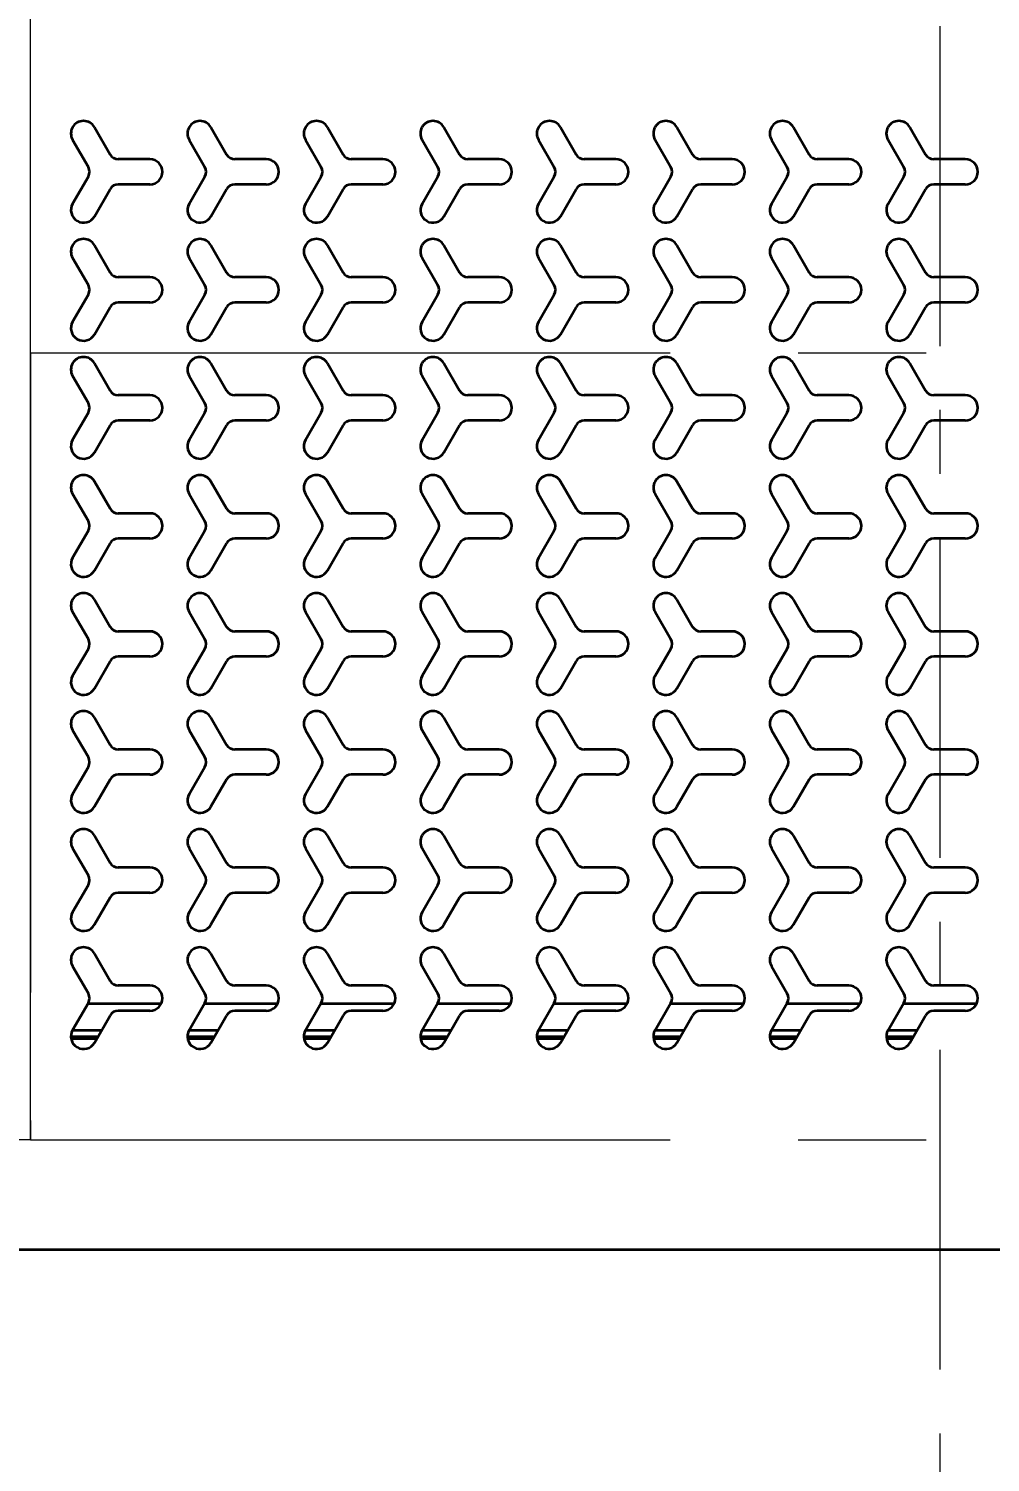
# Model space of a CAD drawing. Header units: millimetres. Extents: x 0 to 594, y 0 to 420.
# Drawn here: x 383.62 to 402.71, y 282.96 to 311.42 of the extents above; entities that cross this region are included whole.
import ezdxf

# ---------------------------------------------------------------- set-up
doc = ezdxf.new("R2010")
doc.units = ezdxf.units.MM
doc.linetypes.add('CENTERX2', pattern=[20.32, 12.7, -2.54, 2.54, -2.54])
doc.styles.add('SLDTEXTSTYLE4', font='TXT', dxfattribs={"width": 0.7})
doc.dimstyles.new('SLDDIMSTYLE12', dxfattribs={"dimtxt": 3.5, "dimasz": 4.08, "dimexe": 0, "dimexo": 0.0625, "dimgap": 0.875, "dimtad": 1, "dimdec": 3, "dimlfac": 16, "dimrnd": 1e-09, "dimzin": 12, "dimdsep": 46, "dimtxsty": 'SLDTEXTSTYLE4', "dimsah": 1, "dimcen": 0.09, "dimadec": 0, "dimazin": 3, "dimtfac": 1, "dimtdec": 3, "dimtmove": 0, "dimatfit": 0, "dimfxl": 0, "dimfrac": 2, "dimtolj": 1, "dimtzin": 12, "dimarcsym": 0})
doc.dimstyles.new('SLDDIMSTYLE13', dxfattribs={"dimtxt": 3.5, "dimasz": 4.08, "dimexe": 0, "dimexo": 0.0625, "dimgap": 0.875, "dimtad": 1, "dimdec": 3, "dimlfac": 16, "dimrnd": 1e-09, "dimzin": 12, "dimdsep": 46, "dimtxsty": 'SLDTEXTSTYLE4', "dimsah": 1, "dimcen": 0.09, "dimadec": 0, "dimazin": 3, "dimtfac": 1, "dimtdec": 3, "dimtofl": 0, "dimtmove": 0, "dimatfit": 3, "dimfxl": 0, "dimfrac": 2, "dimtolj": 1, "dimtzin": 12, "dimarcsym": 0})

# ---------------------------------------------------------------- blocks, each defined once
blk = doc.blocks.new('_D_36')
at = {"color": 7, "linetype": 'Continuous', "lineweight": 0}
for p, q in [((383.658, 289.359), (383.658, 335.472)), ((419.283, 289.359), (419.283, 335.472)), ((383.658, 333.472), (419.283, 333.472))]:
    blk.add_line(p, q, dxfattribs=at)
at = {"color": 7, "linetype": 'Continuous', "lineweight": 18}
for points in [[(383.658, 333.472), (387.738, 332.964), (387.738, 333.98)], [(419.283, 333.472), (415.203, 333.98), (415.203, 332.964)]]:
    blk.add_solid(points, dxfattribs=at)
at = {"color": 7, "linetype": 'Continuous', "lineweight": 18, "insert": (399.168, 337.984), "char_height": 3.5, "attachment_point": 1, "style": 'SLDTEXTSTYLE4'}
blk.add_mtext('570', dxfattribs=at)
blk = doc.blocks.new('_D_37')
at = {"color": 7, "linetype": 'Continuous', "lineweight": 0}
for p, q in [((368.71, 289.359), (368.71, 295.709)), ((383.658, 289.359), (366.71, 289.359)), ((368.71, 287.172), (368.71, 289.359)), ((381.399, 287.172), (366.71, 287.172)), ((368.71, 287.172), (368.71, 280.822))]:
    blk.add_line(p, q, dxfattribs=at)
at = {"color": 7, "linetype": 'Continuous', "lineweight": 18}
for points in [[(368.71, 289.359), (369.218, 293.439), (368.202, 293.439)], [(368.71, 287.172), (368.202, 283.092), (369.218, 283.092)]]:
    blk.add_solid(points, dxfattribs=at)
at = {"color": 7, "linetype": 'Continuous', "lineweight": 18, "insert": (364.199, 286.729), "char_height": 3.5, "attachment_point": 1, "rotation": 90, "style": 'SLDTEXTSTYLE4'}
blk.add_mtext('35', dxfattribs=at)
blk = doc.blocks.new('_D_38')
at = {"color": 7, "linetype": 'Continuous', "lineweight": 0}
for p, q in [((383.658, 342.484), (366.71, 342.484)), ((368.71, 289.359), (368.71, 342.484)), ((383.658, 289.359), (366.71, 289.359))]:
    blk.add_line(p, q, dxfattribs=at)
at = {"color": 7, "linetype": 'Continuous', "lineweight": 18}
for points in [[(368.71, 342.484), (368.202, 338.404), (369.218, 338.404)], [(368.71, 289.359), (369.218, 293.439), (368.202, 293.439)]]:
    blk.add_solid(points, dxfattribs=at)
at = {"color": 7, "linetype": 'Continuous', "lineweight": 18, "insert": (364.199, 313.62), "char_height": 3.5, "attachment_point": 1, "rotation": 90, "style": 'SLDTEXTSTYLE4'}
blk.add_mtext('850', dxfattribs=at)

msp = doc.modelspace()

# ---------------------------------------------------------------- linework, layer by layer
at = {"color": 7, "linetype": 'CENTERX2', "lineweight": 18, "ltscale": 0.5}
msp.add_line((401.711338, 321.628461), (401.711338, 230.171778), dxfattribs=at)
at = {"color": 7, "linetype": 'Continuous', "lineweight": 35}
for p, q in [((384.926549, 309.463044), (385.239049, 308.921778)), ((387.239049, 309.463044), (387.551549, 308.921778)), ((389.551549, 309.463044), (389.864049, 308.921778)), ((391.864049, 309.463044), (392.176549, 308.921778)), ((394.176549, 309.463044), (394.489049, 308.921778)), ((396.489049, 309.463044), (396.801549, 308.921778)), ((398.801549, 309.463044), (399.114049, 308.921778)), ((401.114049, 309.463044), (401.426549, 308.921778)), ((384.493536, 309.213044), (384.806036, 308.671778)), ((386.806036, 309.213044), (387.118536, 308.671778)), ((389.118536, 309.213044), (389.431036, 308.671778)), ((391.431036, 309.213044), (391.743536, 308.671778)), ((393.743536, 309.213044), (394.056036, 308.671778)), ((396.056036, 309.213044), (396.368536, 308.671778)), ((398.368536, 309.213044), (398.681036, 308.671778)), ((400.681036, 309.213044), (400.993536, 308.671778)), ((386.026429, 308.828028), (385.401429, 308.828028)), ((388.338929, 308.828028), (387.713929, 308.828028)), ((390.651429, 308.828028), (390.026429, 308.828028)), ((392.963929, 308.828028), (392.338929, 308.828028)), ((395.276429, 308.828028), (394.651429, 308.828028)), ((397.588929, 308.828028), (396.963929, 308.828028)), ((399.901429, 308.828028), (399.276429, 308.828028)), ((402.213929, 308.828028), (401.588929, 308.828028)), ((384.493536, 307.943012), (384.806036, 308.484278)), ((386.026429, 308.328028), (385.401429, 308.328028)), ((386.806036, 307.943012), (387.118536, 308.484278)), ((388.338929, 308.328028), (387.713929, 308.328028)), ((389.118536, 307.943012), (389.431036, 308.484278)), ((390.651429, 308.328028), (390.026429, 308.328028)), ((391.431036, 307.943012), (391.743536, 308.484278)), ((392.963929, 308.328028), (392.338929, 308.328028)), ((393.743536, 307.943012), (394.056036, 308.484278)), ((395.276429, 308.328028), (394.651429, 308.328028)), ((396.056036, 307.943012), (396.368536, 308.484278)), ((397.588929, 308.328028), (396.963929, 308.328028)), ((398.368536, 307.943012), (398.681036, 308.484278)), ((399.901429, 308.328028), (399.276429, 308.328028)), ((400.681036, 307.943012), (400.993536, 308.484278)), ((402.213929, 308.328028), (401.588929, 308.328028)), ((384.926549, 307.693012), (385.239049, 308.234278)), ((387.239049, 307.693012), (387.551549, 308.234278)), ((389.551549, 307.693012), (389.864049, 308.234278)), ((391.864049, 307.693012), (392.176549, 308.234278)), ((394.176549, 307.693012), (394.489049, 308.234278)), ((396.489049, 307.693012), (396.801549, 308.234278)), ((398.801549, 307.693012), (399.114049, 308.234278)), ((401.114049, 307.693012), (401.426549, 308.234278)), ((384.926549, 307.119294), (385.239049, 306.578028)), ((387.239049, 307.119294), (387.551549, 306.578028)), ((389.551549, 307.119294), (389.864049, 306.578028)), ((391.864049, 307.119294), (392.176549, 306.578028)), ((394.176549, 307.119294), (394.489049, 306.578028)), ((396.489049, 307.119294), (396.801549, 306.578028)), ((398.801549, 307.119294), (399.114049, 306.578028)), ((401.114049, 307.119294), (401.426549, 306.578028)), ((384.493536, 306.869294), (384.806036, 306.328028)), ((386.806036, 306.869294), (387.118536, 306.328028)), ((389.118536, 306.869294), (389.431036, 306.328028)), ((391.431036, 306.869294), (391.743536, 306.328028)), ((393.743536, 306.869294), (394.056036, 306.328028)), ((396.056036, 306.869294), (396.368536, 306.328028)), ((398.368536, 306.869294), (398.681036, 306.328028)), ((400.681036, 306.869294), (400.993536, 306.328028)), ((386.026429, 306.484278), (385.401429, 306.484278)), ((388.338929, 306.484278), (387.713929, 306.484278)), ((390.651429, 306.484278), (390.026429, 306.484278)), ((392.963929, 306.484278), (392.338929, 306.484278)), ((395.276429, 306.484278), (394.651429, 306.484278)), ((397.588929, 306.484278), (396.963929, 306.484278)), ((399.901429, 306.484278), (399.276429, 306.484278)), ((402.213929, 306.484278), (401.588929, 306.484278)), ((384.493536, 305.599262), (384.806036, 306.140528)), ((386.026429, 305.984278), (385.401429, 305.984278)), ((386.806036, 305.599262), (387.118536, 306.140528)), ((388.338929, 305.984278), (387.713929, 305.984278)), ((389.118536, 305.599262), (389.431036, 306.140528)), ((390.651429, 305.984278), (390.026429, 305.984278)), ((391.431036, 305.599262), (391.743536, 306.140528)), ((392.963929, 305.984278), (392.338929, 305.984278)), ((393.743536, 305.599262), (394.056036, 306.140528)), ((395.276429, 305.984278), (394.651429, 305.984278)), ((396.056036, 305.599262), (396.368536, 306.140528)), ((397.588929, 305.984278), (396.963929, 305.984278)), ((398.368536, 305.599262), (398.681036, 306.140528)), ((399.901429, 305.984278), (399.276429, 305.984278)), ((400.681036, 305.599262), (400.993536, 306.140528)), ((402.213929, 305.984278), (401.588929, 305.984278)), ((384.926549, 305.349262), (385.239049, 305.890528)), ((387.239049, 305.349262), (387.551549, 305.890528)), ((389.551549, 305.349262), (389.864049, 305.890528)), ((391.864049, 305.349262), (392.176549, 305.890528)), ((394.176549, 305.349262), (394.489049, 305.890528)), ((396.489049, 305.349262), (396.801549, 305.890528)), ((398.801549, 305.349262), (399.114049, 305.890528)), ((401.114049, 305.349262), (401.426549, 305.890528)), ((384.926549, 304.775544), (385.239049, 304.234278)), ((387.239049, 304.775544), (387.551549, 304.234278)), ((389.551549, 304.775544), (389.864049, 304.234278)), ((391.864049, 304.775544), (392.176549, 304.234278)), ((394.176549, 304.775544), (394.489049, 304.234278)), ((396.489049, 304.775544), (396.801549, 304.234278)), ((398.801549, 304.775544), (399.114049, 304.234278)), ((401.114049, 304.775544), (401.426549, 304.234278)), ((384.493536, 304.525544), (384.806036, 303.984278)), ((386.806036, 304.525544), (387.118536, 303.984278)), ((389.118536, 304.525544), (389.431036, 303.984278)), ((391.431036, 304.525544), (391.743536, 303.984278)), ((393.743536, 304.525544), (394.056036, 303.984278)), ((396.056036, 304.525544), (396.368536, 303.984278)), ((398.368536, 304.525544), (398.681036, 303.984278)), ((400.681036, 304.525544), (400.993536, 303.984278)), ((386.026429, 304.140528), (385.401429, 304.140528)), ((388.338929, 304.140528), (387.713929, 304.140528)), ((390.651429, 304.140528), (390.026429, 304.140528)), ((392.963929, 304.140528), (392.338929, 304.140528)), ((395.276429, 304.140528), (394.651429, 304.140528)), ((397.588929, 304.140528), (396.963929, 304.140528)), ((399.901429, 304.140528), (399.276429, 304.140528)), ((402.213929, 304.140528), (401.588929, 304.140528)), ((384.493536, 303.255512), (384.806036, 303.796778)), ((386.806036, 303.255512), (387.118536, 303.796778)), ((389.118536, 303.255512), (389.431036, 303.796778)), ((391.431036, 303.255512), (391.743536, 303.796778)), ((393.743536, 303.255512), (394.056036, 303.796778)), ((396.056036, 303.255512), (396.368536, 303.796778)), ((398.368536, 303.255512), (398.681036, 303.796778)), ((400.681036, 303.255512), (400.993536, 303.796778)), ((384.926549, 303.005512), (385.239049, 303.546778)), ((386.026429, 303.640528), (385.401429, 303.640528)), ((387.239049, 303.005512), (387.551549, 303.546778)), ((388.338929, 303.640528), (387.713929, 303.640528)), ((389.551549, 303.005512), (389.864049, 303.546778)), ((390.651429, 303.640528), (390.026429, 303.640528)), ((391.864049, 303.005512), (392.176549, 303.546778)), ((392.963929, 303.640528), (392.338929, 303.640528)), ((394.176549, 303.005512), (394.489049, 303.546778)), ((395.276429, 303.640528), (394.651429, 303.640528)), ((396.489049, 303.005512), (396.801549, 303.546778)), ((397.588929, 303.640528), (396.963929, 303.640528)), ((398.801549, 303.005512), (399.114049, 303.546778)), ((399.901429, 303.640528), (399.276429, 303.640528)), ((401.114049, 303.005512), (401.426549, 303.546778)), ((402.213929, 303.640528), (401.588929, 303.640528)), ((384.926549, 302.431794), (385.239049, 301.890528)), ((387.239049, 302.431794), (387.551549, 301.890528)), ((389.551549, 302.431794), (389.864049, 301.890528)), ((391.864049, 302.431794), (392.176549, 301.890528)), ((394.176549, 302.431794), (394.489049, 301.890528)), ((396.489049, 302.431794), (396.801549, 301.890528)), ((398.801549, 302.431794), (399.114049, 301.890528)), ((401.114049, 302.431794), (401.426549, 301.890528)), ((384.493536, 302.181794), (384.806036, 301.640528)), ((386.806036, 302.181794), (387.118536, 301.640528)), ((389.118536, 302.181794), (389.431036, 301.640528)), ((391.431036, 302.181794), (391.743536, 301.640528)), ((393.743536, 302.181794), (394.056036, 301.640528)), ((396.056036, 302.181794), (396.368536, 301.640528)), ((398.368536, 302.181794), (398.681036, 301.640528)), ((400.681036, 302.181794), (400.993536, 301.640528)), ((386.026429, 301.796778), (385.401429, 301.796778)), ((388.338929, 301.796778), (387.713929, 301.796778)), ((390.651429, 301.796778), (390.026429, 301.796778)), ((392.963929, 301.796778), (392.338929, 301.796778)), ((395.276429, 301.796778), (394.651429, 301.796778)), ((397.588929, 301.796778), (396.963929, 301.796778)), ((399.901429, 301.796778), (399.276429, 301.796778)), ((402.213929, 301.796778), (401.588929, 301.796778)), ((384.493536, 300.911762), (384.806036, 301.453028)), ((386.806036, 300.911762), (387.118536, 301.453028)), ((389.118536, 300.911762), (389.431036, 301.453028)), ((391.431036, 300.911762), (391.743536, 301.453028)), ((393.743536, 300.911762), (394.056036, 301.453028)), ((396.056036, 300.911762), (396.368536, 301.453028)), ((398.368536, 300.911762), (398.681036, 301.453028)), ((400.681036, 300.911762), (400.993536, 301.453028)), ((384.926549, 300.661762), (385.239049, 301.203028)), ((386.026429, 301.296778), (385.401429, 301.296778)), ((387.239049, 300.661762), (387.551549, 301.203028)), ((388.338929, 301.296778), (387.713929, 301.296778)), ((389.551549, 300.661762), (389.864049, 301.203028)), ((390.651429, 301.296778), (390.026429, 301.296778)), ((391.864049, 300.661762), (392.176549, 301.203028)), ((392.963929, 301.296778), (392.338929, 301.296778)), ((394.176549, 300.661762), (394.489049, 301.203028)), ((395.276429, 301.296778), (394.651429, 301.296778)), ((396.489049, 300.661762), (396.801549, 301.203028)), ((397.588929, 301.296778), (396.963929, 301.296778)), ((398.801549, 300.661762), (399.114049, 301.203028)), ((399.901429, 301.296778), (399.276429, 301.296778)), ((401.114049, 300.661762), (401.426549, 301.203028)), ((402.213929, 301.296778), (401.588929, 301.296778)), ((384.926549, 300.088044), (385.239049, 299.546778)), ((387.239049, 300.088044), (387.551549, 299.546778)), ((389.551549, 300.088044), (389.864049, 299.546778)), ((391.864049, 300.088044), (392.176549, 299.546778)), ((394.176549, 300.088044), (394.489049, 299.546778)), ((396.489049, 300.088044), (396.801549, 299.546778)), ((398.801549, 300.088044), (399.114049, 299.546778)), ((401.114049, 300.088044), (401.426549, 299.546778)), ((384.493536, 299.838044), (384.806036, 299.296778)), ((386.806036, 299.838044), (387.118536, 299.296778)), ((389.118536, 299.838044), (389.431036, 299.296778)), ((391.431036, 299.838044), (391.743536, 299.296778)), ((393.743536, 299.838044), (394.056036, 299.296778)), ((396.056036, 299.838044), (396.368536, 299.296778)), ((398.368536, 299.838044), (398.681036, 299.296778)), ((400.681036, 299.838044), (400.993536, 299.296778)), ((386.026429, 299.453028), (385.401429, 299.453028)), ((388.338929, 299.453028), (387.713929, 299.453028)), ((390.651429, 299.453028), (390.026429, 299.453028)), ((392.963929, 299.453028), (392.338929, 299.453028)), ((395.276429, 299.453028), (394.651429, 299.453028)), ((397.588929, 299.453028), (396.963929, 299.453028)), ((399.901429, 299.453028), (399.276429, 299.453028)), ((402.213929, 299.453028), (401.588929, 299.453028)), ((384.493536, 298.568012), (384.806036, 299.109278)), ((386.026429, 298.953028), (385.401429, 298.953028)), ((386.806036, 298.568012), (387.118536, 299.109278)), ((388.338929, 298.953028), (387.713929, 298.953028)), ((389.118536, 298.568012), (389.431036, 299.109278)), ((390.651429, 298.953028), (390.026429, 298.953028)), ((391.431036, 298.568012), (391.743536, 299.109278)), ((392.963929, 298.953028), (392.338929, 298.953028)), ((393.743536, 298.568012), (394.056036, 299.109278)), ((395.276429, 298.953028), (394.651429, 298.953028)), ((396.056036, 298.568012), (396.368536, 299.109278)), ((397.588929, 298.953028), (396.963929, 298.953028)), ((398.368536, 298.568012), (398.681036, 299.109278)), ((399.901429, 298.953028), (399.276429, 298.953028)), ((400.681036, 298.568012), (400.993536, 299.109278)), ((402.213929, 298.953028), (401.588929, 298.953028)), ((384.926549, 298.318012), (385.239049, 298.859278)), ((387.239049, 298.318012), (387.551549, 298.859278)), ((389.551549, 298.318012), (389.864049, 298.859278)), ((391.864049, 298.318012), (392.176549, 298.859278)), ((394.176549, 298.318012), (394.489049, 298.859278)), ((396.489049, 298.318012), (396.801549, 298.859278)), ((398.801549, 298.318012), (399.114049, 298.859278)), ((401.114049, 298.318012), (401.426549, 298.859278)), ((384.926549, 297.744294), (385.239049, 297.203028)), ((387.239049, 297.744294), (387.551549, 297.203028)), ((389.551549, 297.744294), (389.864049, 297.203028)), ((391.864049, 297.744294), (392.176549, 297.203028)), ((394.176549, 297.744294), (394.489049, 297.203028)), ((396.489049, 297.744294), (396.801549, 297.203028)), ((398.801549, 297.744294), (399.114049, 297.203028)), ((401.114049, 297.744294), (401.426549, 297.203028)), ((384.493536, 297.494294), (384.806036, 296.953028)), ((386.806036, 297.494294), (387.118536, 296.953028)), ((389.118536, 297.494294), (389.431036, 296.953028)), ((391.431036, 297.494294), (391.743536, 296.953028)), ((393.743536, 297.494294), (394.056036, 296.953028)), ((396.056036, 297.494294), (396.368536, 296.953028)), ((398.368536, 297.494294), (398.681036, 296.953028)), ((400.681036, 297.494294), (400.993536, 296.953028)), ((386.026429, 297.109278), (385.401429, 297.109278)), ((388.338929, 297.109278), (387.713929, 297.109278)), ((390.651429, 297.109278), (390.026429, 297.109278)), ((392.963929, 297.109278), (392.338929, 297.109278)), ((395.276429, 297.109278), (394.651429, 297.109278)), ((397.588929, 297.109278), (396.963929, 297.109278)), ((399.901429, 297.109278), (399.276429, 297.109278)), ((402.213929, 297.109278), (401.588929, 297.109278)), ((384.493536, 296.224262), (384.806036, 296.765528)), ((386.026429, 296.609278), (385.401429, 296.609278)), ((386.806036, 296.224262), (387.118536, 296.765528)), ((388.338929, 296.609278), (387.713929, 296.609278)), ((389.118536, 296.224262), (389.431036, 296.765528)), ((390.651429, 296.609278), (390.026429, 296.609278)), ((391.431036, 296.224262), (391.743536, 296.765528)), ((392.963929, 296.609278), (392.338929, 296.609278)), ((393.743536, 296.224262), (394.056036, 296.765528)), ((395.276429, 296.609278), (394.651429, 296.609278)), ((396.056036, 296.224262), (396.368536, 296.765528)), ((397.588929, 296.609278), (396.963929, 296.609278)), ((398.368536, 296.224262), (398.681036, 296.765528)), ((399.901429, 296.609278), (399.276429, 296.609278)), ((400.681036, 296.224262), (400.993536, 296.765528)), ((402.213929, 296.609278), (401.588929, 296.609278)), ((384.926549, 295.974262), (385.239049, 296.515528)), ((387.239049, 295.974262), (387.551549, 296.515528)), ((389.551549, 295.974262), (389.864049, 296.515528)), ((391.864049, 295.974262), (392.176549, 296.515528)), ((394.176549, 295.974262), (394.489049, 296.515528)), ((396.489049, 295.974262), (396.801549, 296.515528)), ((398.801549, 295.974262), (399.114049, 296.515528)), ((401.114049, 295.974262), (401.426549, 296.515528)), ((384.926549, 295.400544), (385.239049, 294.859278)), ((387.239049, 295.400544), (387.551549, 294.859278)), ((389.551549, 295.400544), (389.864049, 294.859278)), ((391.864049, 295.400544), (392.176549, 294.859278)), ((394.176549, 295.400544), (394.489049, 294.859278)), ((396.489049, 295.400544), (396.801549, 294.859278)), ((398.801549, 295.400544), (399.114049, 294.859278)), ((401.114049, 295.400544), (401.426549, 294.859278)), ((384.493536, 295.150544), (384.806036, 294.609278)), ((386.806036, 295.150544), (387.118536, 294.609278)), ((389.118536, 295.150544), (389.431036, 294.609278)), ((391.431036, 295.150544), (391.743536, 294.609278)), ((393.743536, 295.150544), (394.056036, 294.609278)), ((396.056036, 295.150544), (396.368536, 294.609278)), ((398.368536, 295.150544), (398.681036, 294.609278)), ((400.681036, 295.150544), (400.993536, 294.609278)), ((386.026429, 294.765528), (385.401429, 294.765528)), ((388.338929, 294.765528), (387.713929, 294.765528)), ((390.651429, 294.765528), (390.026429, 294.765528)), ((392.963929, 294.765528), (392.338929, 294.765528)), ((395.276429, 294.765528), (394.651429, 294.765528)), ((397.588929, 294.765528), (396.963929, 294.765528)), ((399.901429, 294.765528), (399.276429, 294.765528)), ((402.213929, 294.765528), (401.588929, 294.765528)), ((384.493536, 293.880512), (384.806036, 294.421778)), ((386.806036, 293.880512), (387.118536, 294.421778)), ((389.118536, 293.880512), (389.431036, 294.421778)), ((391.431036, 293.880512), (391.743536, 294.421778)), ((393.743536, 293.880512), (394.056036, 294.421778)), ((396.056036, 293.880512), (396.368536, 294.421778)), ((398.368536, 293.880512), (398.681036, 294.421778)), ((400.681036, 293.880512), (400.993536, 294.421778)), ((384.926549, 293.630512), (385.239049, 294.171778)), ((386.026429, 294.265528), (385.401429, 294.265528)), ((387.239049, 293.630512), (387.551549, 294.171778)), ((388.338929, 294.265528), (387.713929, 294.265528)), ((389.551549, 293.630512), (389.864049, 294.171778)), ((390.651429, 294.265528), (390.026429, 294.265528)), ((391.864049, 293.630512), (392.176549, 294.171778)), ((392.963929, 294.265528), (392.338929, 294.265528)), ((394.176549, 293.630512), (394.489049, 294.171778)), ((395.276429, 294.265528), (394.651429, 294.265528)), ((396.489049, 293.630512), (396.801549, 294.171778)), ((397.588929, 294.265528), (396.963929, 294.265528)), ((398.801549, 293.630512), (399.114049, 294.171778)), ((399.901429, 294.265528), (399.276429, 294.265528)), ((401.114049, 293.630512), (401.426549, 294.171778)), ((402.213929, 294.265528), (401.588929, 294.265528)), ((384.926549, 293.056794), (385.239049, 292.515528)), ((387.239049, 293.056794), (387.551549, 292.515528)), ((389.551549, 293.056794), (389.864049, 292.515528)), ((391.864049, 293.056794), (392.176549, 292.515528)), ((394.176549, 293.056794), (394.489049, 292.515528)), ((396.489049, 293.056794), (396.801549, 292.515528)), ((398.801549, 293.056794), (399.114049, 292.515528)), ((401.114049, 293.056794), (401.426549, 292.515528)), ((384.493536, 292.806794), (384.806036, 292.265528)), ((386.806036, 292.806794), (387.118536, 292.265528)), ((389.118536, 292.806794), (389.431036, 292.265528)), ((391.431036, 292.806794), (391.743536, 292.265528)), ((393.743536, 292.806794), (394.056036, 292.265528)), ((396.056036, 292.806794), (396.368536, 292.265528)), ((398.368536, 292.806794), (398.681036, 292.265528)), ((400.681036, 292.806794), (400.993536, 292.265528)), ((386.026429, 292.421778), (385.401429, 292.421778)), ((388.338929, 292.421778), (387.713929, 292.421778)), ((390.651429, 292.421778), (390.026429, 292.421778)), ((392.963929, 292.421778), (392.338929, 292.421778)), ((395.276429, 292.421778), (394.651429, 292.421778)), ((397.588929, 292.421778), (396.963929, 292.421778)), ((399.901429, 292.421778), (399.276429, 292.421778)), ((402.213929, 292.421778), (401.588929, 292.421778)), ((384.493536, 291.536762), (384.806036, 292.078028)), ((386.249972, 292.059849), (384.79554, 292.059849)), ((386.806036, 291.536762), (387.118536, 292.078028)), ((388.562472, 292.059849), (387.10804, 292.059849)), ((389.118536, 291.536762), (389.431036, 292.078028)), ((390.874972, 292.059849), (389.42054, 292.059849)), ((391.431036, 291.536762), (391.743536, 292.078028)), ((393.187472, 292.059849), (391.73304, 292.059849)), ((393.743536, 291.536762), (394.056036, 292.078028)), ((395.499972, 292.059849), (394.04554, 292.059849)), ((396.056036, 291.536762), (396.368536, 292.078028)), ((397.812472, 292.059849), (396.35804, 292.059849)), ((398.368536, 291.536762), (398.681036, 292.078028)), ((400.124972, 292.059849), (398.67054, 292.059849)), ((400.681036, 291.536762), (400.993536, 292.078028)), ((402.437472, 292.059849), (400.98304, 292.059849)), ((384.926549, 291.286762), (385.239049, 291.828028)), ((386.026429, 291.921778), (385.401429, 291.921778)), ((387.239049, 291.286762), (387.551549, 291.828028)), ((388.338929, 291.921778), (387.713929, 291.921778)), ((389.551549, 291.286762), (389.864049, 291.828028)), ((390.651429, 291.921778), (390.026429, 291.921778)), ((391.864049, 291.286762), (392.176549, 291.828028)), ((392.963929, 291.921778), (392.338929, 291.921778)), ((394.176549, 291.286762), (394.489049, 291.828028)), ((395.276429, 291.921778), (394.651429, 291.921778)), ((396.489049, 291.286762), (396.801549, 291.828028)), ((397.588929, 291.921778), (396.963929, 291.921778)), ((398.801549, 291.286762), (399.114049, 291.828028)), ((399.901429, 291.921778), (399.276429, 291.921778)), ((401.114049, 291.286762), (401.426549, 291.828028)), ((402.213929, 291.921778), (401.588929, 291.921778)), ((385.064693, 291.526035), (384.487687, 291.526035)), ((387.377193, 291.526035), (386.800187, 291.526035)), ((389.689693, 291.526035), (389.112687, 291.526035)), ((392.002193, 291.526035), (391.425187, 291.526035)), ((394.314693, 291.526035), (393.737687, 291.526035)), ((396.627193, 291.526035), (396.050187, 291.526035)), ((398.939693, 291.526035), (398.362687, 291.526035)), ((401.252193, 291.526035), (400.675187, 291.526035)), ((384.994983, 291.405294), (384.460126, 291.405294)), ((384.9713, 291.364273), (384.464594, 291.364273)), ((387.307483, 291.405294), (386.772626, 291.405294)), ((387.2838, 291.364273), (386.777094, 291.364273)), ((389.619983, 291.405294), (389.085126, 291.405294)), ((389.5963, 291.364273), (389.089594, 291.364273)), ((391.932483, 291.405294), (391.397626, 291.405294)), ((391.9088, 291.364273), (391.402094, 291.364273)), ((394.244983, 291.405294), (393.710126, 291.405294)), ((394.2213, 291.364273), (393.714594, 291.364273)), ((396.557483, 291.405294), (396.022626, 291.405294)), ((396.5338, 291.364273), (396.027094, 291.364273)), ((398.869983, 291.405294), (398.335126, 291.405294)), ((398.8463, 291.364273), (398.339594, 291.364273)), ((401.182483, 291.405294), (400.647626, 291.405294)), ((401.1588, 291.364273), (400.652094, 291.364273)), ((422.023838, 287.171778), (381.398838, 287.171778)), ((422.023838, 287.171778), (381.398838, 287.171778))]:
    msp.add_line(p, q, dxfattribs=at)
at = {"color": 7, "linetype": 'CENTERX2', "lineweight": 18}
for p, q in [((383.657725, 304.984278), (419.282725, 304.984278)), ((383.657725, 304.984278), (383.657725, 289.359278)), ((383.657725, 289.359278), (419.282725, 289.359278))]:
    msp.add_line(p, q, dxfattribs=at)
at = {"color": 7, "linetype": 'Continuous', "lineweight": 35}
for centre, radius, start, end in [((384.710043, 309.338044), 0.25, 30, 210), ((387.022543, 309.338044), 0.25, 30, 210), ((389.335043, 309.338044), 0.25, 30, 210), ((391.647543, 309.338044), 0.25, 30, 210), ((393.960043, 309.338044), 0.25, 30, 210), ((396.272543, 309.338044), 0.25, 30, 210), ((398.585043, 309.338044), 0.25, 30, 210), ((400.897543, 309.338044), 0.25, 30, 210), ((385.401429, 309.015528), 0.1875, 210, 270), ((386.026429, 308.578028), 0.25, 270, 90), ((387.713929, 309.015528), 0.1875, 210, 270), ((388.338929, 308.578028), 0.25, 270, 90), ((390.026429, 309.015528), 0.1875, 210, 270), ((390.651429, 308.578028), 0.25, 270, 90), ((392.338929, 309.015528), 0.1875, 210, 270), ((392.963929, 308.578028), 0.25, 270, 90), ((394.651429, 309.015528), 0.1875, 210, 270), ((395.276429, 308.578028), 0.25, 270, 90), ((396.963929, 309.015528), 0.1875, 210, 270), ((397.588929, 308.578028), 0.25, 270, 90), ((399.276429, 309.015528), 0.1875, 210, 270), ((399.901429, 308.578028), 0.25, 270, 90), ((401.588929, 309.015528), 0.1875, 210, 270), ((402.213929, 308.578028), 0.25, 270, 90), ((384.643656, 308.578028), 0.1875, 330, 30), ((386.956156, 308.578028), 0.1875, 330, 30), ((389.268656, 308.578028), 0.1875, 330, 30), ((391.581156, 308.578028), 0.1875, 330, 30), ((393.893656, 308.578028), 0.1875, 330, 30), ((396.206156, 308.578028), 0.1875, 330, 30), ((398.518656, 308.578028), 0.1875, 330, 30), ((400.831156, 308.578028), 0.1875, 330, 30), ((385.401429, 308.140528), 0.1875, 90, 150), ((387.713929, 308.140528), 0.1875, 90, 150), ((390.026429, 308.140528), 0.1875, 90, 150), ((392.338929, 308.140528), 0.1875, 90, 150), ((394.651429, 308.140528), 0.1875, 90, 150), ((396.963929, 308.140528), 0.1875, 90, 150), ((399.276429, 308.140528), 0.1875, 90, 150), ((401.588929, 308.140528), 0.1875, 90, 150), ((384.710043, 307.818012), 0.25, 150, 330), ((387.022543, 307.818012), 0.25, 150, 330), ((389.335043, 307.818012), 0.25, 150, 330), ((391.647543, 307.818012), 0.25, 150, 330), ((393.960043, 307.818012), 0.25, 150, 330), ((396.272543, 307.818012), 0.25, 150, 330), ((398.585043, 307.818012), 0.25, 150, 330), ((400.897543, 307.818012), 0.25, 150, 330), ((384.710043, 306.994294), 0.25, 30, 210), ((387.022543, 306.994294), 0.25, 30, 210), ((389.335043, 306.994294), 0.25, 30, 210), ((391.647543, 306.994294), 0.25, 30, 210), ((393.960043, 306.994294), 0.25, 30, 210), ((396.272543, 306.994294), 0.25, 30, 210), ((398.585043, 306.994294), 0.25, 30, 210), ((400.897543, 306.994294), 0.25, 30, 210), ((385.401429, 306.671778), 0.1875, 210, 270), ((387.713929, 306.671778), 0.1875, 210, 270), ((390.026429, 306.671778), 0.1875, 210, 270), ((392.338929, 306.671778), 0.1875, 210, 270), ((394.651429, 306.671778), 0.1875, 210, 270), ((396.963929, 306.671778), 0.1875, 210, 270), ((399.276429, 306.671778), 0.1875, 210, 270), ((401.588929, 306.671778), 0.1875, 210, 270), ((384.643656, 306.234278), 0.1875, 330, 30), ((386.026429, 306.234278), 0.25, 270, 90), ((386.956156, 306.234278), 0.1875, 330, 30), ((388.338929, 306.234278), 0.25, 270, 90), ((389.268656, 306.234278), 0.1875, 330, 30), ((390.651429, 306.234278), 0.25, 270, 90), ((391.581156, 306.234278), 0.1875, 330, 30), ((392.963929, 306.234278), 0.25, 270, 90), ((393.893656, 306.234278), 0.1875, 330, 30), ((395.276429, 306.234278), 0.25, 270, 90), ((396.206156, 306.234278), 0.1875, 330, 30), ((397.588929, 306.234278), 0.25, 270, 90), ((398.518656, 306.234278), 0.1875, 330, 30), ((399.901429, 306.234278), 0.25, 270, 90), ((400.831156, 306.234278), 0.1875, 330, 30), ((402.213929, 306.234278), 0.25, 270, 90), ((385.401429, 305.796778), 0.1875, 90, 150), ((387.713929, 305.796778), 0.1875, 90, 150), ((390.026429, 305.796778), 0.1875, 90, 150), ((392.338929, 305.796778), 0.1875, 90, 150), ((394.651429, 305.796778), 0.1875, 90, 150), ((396.963929, 305.796778), 0.1875, 90, 150), ((399.276429, 305.796778), 0.1875, 90, 150), ((401.588929, 305.796778), 0.1875, 90, 150), ((384.710043, 305.474262), 0.25, 150, 330), ((387.022543, 305.474262), 0.25, 150, 330), ((389.335043, 305.474262), 0.25, 150, 330), ((391.647543, 305.474262), 0.25, 150, 330), ((393.960043, 305.474262), 0.25, 150, 330), ((396.272543, 305.474262), 0.25, 150, 330), ((398.585043, 305.474262), 0.25, 150, 330), ((400.897543, 305.474262), 0.25, 150, 330), ((384.710043, 304.650544), 0.25, 30, 210), ((387.022543, 304.650544), 0.25, 30, 210), ((389.335043, 304.650544), 0.25, 30, 210), ((391.647543, 304.650544), 0.25, 30, 210), ((393.960043, 304.650544), 0.25, 30, 210), ((396.272543, 304.650544), 0.25, 30, 210), ((398.585043, 304.650544), 0.25, 30, 210), ((400.897543, 304.650544), 0.25, 30, 210), ((385.401429, 304.328028), 0.1875, 210, 270), ((386.026429, 303.890528), 0.25, 270, 90), ((387.713929, 304.328028), 0.1875, 210, 270), ((388.338929, 303.890528), 0.25, 270, 90), ((390.026429, 304.328028), 0.1875, 210, 270), ((390.651429, 303.890528), 0.25, 270, 90), ((392.338929, 304.328028), 0.1875, 210, 270), ((392.963929, 303.890528), 0.25, 270, 90), ((394.651429, 304.328028), 0.1875, 210, 270), ((395.276429, 303.890528), 0.25, 270, 90), ((396.963929, 304.328028), 0.1875, 210, 270), ((397.588929, 303.890528), 0.25, 270, 90), ((399.276429, 304.328028), 0.1875, 210, 270), ((399.901429, 303.890528), 0.25, 270, 90), ((401.588929, 304.328028), 0.1875, 210, 270), ((402.213929, 303.890528), 0.25, 270, 90), ((384.643656, 303.890528), 0.1875, 330, 30), ((386.956156, 303.890528), 0.1875, 330, 30), ((389.268656, 303.890528), 0.1875, 330, 30), ((391.581156, 303.890528), 0.1875, 330, 30), ((393.893656, 303.890528), 0.1875, 330, 30), ((396.206156, 303.890528), 0.1875, 330, 30), ((398.518656, 303.890528), 0.1875, 330, 30), ((400.831156, 303.890528), 0.1875, 330, 30), ((385.401429, 303.453028), 0.1875, 90, 150), ((387.713929, 303.453028), 0.1875, 90, 150), ((390.026429, 303.453028), 0.1875, 90, 150), ((392.338929, 303.453028), 0.1875, 90, 150), ((394.651429, 303.453028), 0.1875, 90, 150), ((396.963929, 303.453028), 0.1875, 90, 150), ((399.276429, 303.453028), 0.1875, 90, 150), ((401.588929, 303.453028), 0.1875, 90, 150), ((384.710043, 303.130512), 0.25, 150, 330), ((387.022543, 303.130512), 0.25, 150, 330), ((389.335043, 303.130512), 0.25, 150, 330), ((391.647543, 303.130512), 0.25, 150, 330), ((393.960043, 303.130512), 0.25, 150, 330), ((396.272543, 303.130512), 0.25, 150, 330), ((398.585043, 303.130512), 0.25, 150, 330), ((400.897543, 303.130512), 0.25, 150, 330), ((384.710043, 302.306794), 0.25, 30, 210), ((387.022543, 302.306794), 0.25, 30, 210), ((389.335043, 302.306794), 0.25, 30, 210), ((391.647543, 302.306794), 0.25, 30, 210), ((393.960043, 302.306794), 0.25, 30, 210), ((396.272543, 302.306794), 0.25, 30, 210), ((398.585043, 302.306794), 0.25, 30, 210), ((400.897543, 302.306794), 0.25, 30, 210), ((385.401429, 301.984278), 0.1875, 210, 270), ((386.026429, 301.546778), 0.25, 270, 90), ((387.713929, 301.984278), 0.1875, 210, 270), ((388.338929, 301.546778), 0.25, 270, 90), ((390.026429, 301.984278), 0.1875, 210, 270), ((390.651429, 301.546778), 0.25, 270, 90), ((392.338929, 301.984278), 0.1875, 210, 270), ((392.963929, 301.546778), 0.25, 270, 90), ((394.651429, 301.984278), 0.1875, 210, 270), ((395.276429, 301.546778), 0.25, 270, 90), ((396.963929, 301.984278), 0.1875, 210, 270), ((397.588929, 301.546778), 0.25, 270, 90), ((399.276429, 301.984278), 0.1875, 210, 270), ((399.901429, 301.546778), 0.25, 270, 90), ((401.588929, 301.984278), 0.1875, 210, 270), ((402.213929, 301.546778), 0.25, 270, 90), ((384.643656, 301.546778), 0.1875, 330, 30), ((386.956156, 301.546778), 0.1875, 330, 30), ((389.268656, 301.546778), 0.1875, 330, 30), ((391.581156, 301.546778), 0.1875, 330, 30), ((393.893656, 301.546778), 0.1875, 330, 30), ((396.206156, 301.546778), 0.1875, 330, 30), ((398.518656, 301.546778), 0.1875, 330, 30), ((400.831156, 301.546778), 0.1875, 330, 30), ((385.401429, 301.109278), 0.1875, 90, 150), ((387.713929, 301.109278), 0.1875, 90, 150), ((390.026429, 301.109278), 0.1875, 90, 150), ((392.338929, 301.109278), 0.1875, 90, 150), ((394.651429, 301.109278), 0.1875, 90, 150), ((396.963929, 301.109278), 0.1875, 90, 150), ((399.276429, 301.109278), 0.1875, 90, 150), ((401.588929, 301.109278), 0.1875, 90, 150), ((384.710043, 300.786762), 0.25, 150, 330), ((387.022543, 300.786762), 0.25, 150, 330), ((389.335043, 300.786762), 0.25, 150, 330), ((391.647543, 300.786762), 0.25, 150, 330), ((393.960043, 300.786762), 0.25, 150, 330), ((396.272543, 300.786762), 0.25, 150, 330), ((398.585043, 300.786762), 0.25, 150, 330), ((400.897543, 300.786762), 0.25, 150, 330), ((384.710043, 299.963044), 0.25, 30, 210), ((387.022543, 299.963044), 0.25, 30, 210), ((389.335043, 299.963044), 0.25, 30, 210), ((391.647543, 299.963044), 0.25, 30, 210), ((393.960043, 299.963044), 0.25, 30, 210), ((396.272543, 299.963044), 0.25, 30, 210), ((398.585043, 299.963044), 0.25, 30, 210), ((400.897543, 299.963044), 0.25, 30, 210), ((385.401429, 299.640528), 0.1875, 210, 270), ((386.026429, 299.203028), 0.25, 270, 90), ((387.713929, 299.640528), 0.1875, 210, 270), ((388.338929, 299.203028), 0.25, 270, 90), ((390.026429, 299.640528), 0.1875, 210, 270), ((390.651429, 299.203028), 0.25, 270, 90), ((392.338929, 299.640528), 0.1875, 210, 270), ((392.963929, 299.203028), 0.25, 270, 90), ((394.651429, 299.640528), 0.1875, 210, 270), ((395.276429, 299.203028), 0.25, 270, 90), ((396.963929, 299.640528), 0.1875, 210, 270), ((397.588929, 299.203028), 0.25, 270, 90), ((399.276429, 299.640528), 0.1875, 210, 270), ((399.901429, 299.203028), 0.25, 270, 90), ((401.588929, 299.640528), 0.1875, 210, 270), ((402.213929, 299.203028), 0.25, 270, 90), ((384.643656, 299.203028), 0.1875, 330, 30), ((386.956156, 299.203028), 0.1875, 330, 30), ((389.268656, 299.203028), 0.1875, 330, 30), ((391.581156, 299.203028), 0.1875, 330, 30), ((393.893656, 299.203028), 0.1875, 330, 30), ((396.206156, 299.203028), 0.1875, 330, 30), ((398.518656, 299.203028), 0.1875, 330, 30), ((400.831156, 299.203028), 0.1875, 330, 30), ((385.401429, 298.765528), 0.1875, 90, 150), ((387.713929, 298.765528), 0.1875, 90, 150), ((390.026429, 298.765528), 0.1875, 90, 150), ((392.338929, 298.765528), 0.1875, 90, 150), ((394.651429, 298.765528), 0.1875, 90, 150), ((396.963929, 298.765528), 0.1875, 90, 150), ((399.276429, 298.765528), 0.1875, 90, 150), ((401.588929, 298.765528), 0.1875, 90, 150), ((384.710043, 298.443012), 0.25, 150, 330), ((387.022543, 298.443012), 0.25, 150, 330), ((389.335043, 298.443012), 0.25, 150, 330), ((391.647543, 298.443012), 0.25, 150, 330), ((393.960043, 298.443012), 0.25, 150, 330), ((396.272543, 298.443012), 0.25, 150, 330), ((398.585043, 298.443012), 0.25, 150, 330), ((400.897543, 298.443012), 0.25, 150, 330), ((384.710043, 297.619294), 0.25, 30, 210), ((387.022543, 297.619294), 0.25, 30, 210), ((389.335043, 297.619294), 0.25, 30, 210), ((391.647543, 297.619294), 0.25, 30, 210), ((393.960043, 297.619294), 0.25, 30, 210), ((396.272543, 297.619294), 0.25, 30, 210), ((398.585043, 297.619294), 0.25, 30, 210), ((400.897543, 297.619294), 0.25, 30, 210), ((385.401429, 297.296778), 0.1875, 210, 270), ((387.713929, 297.296778), 0.1875, 210, 270), ((390.026429, 297.296778), 0.1875, 210, 270), ((392.338929, 297.296778), 0.1875, 210, 270), ((394.651429, 297.296778), 0.1875, 210, 270), ((396.963929, 297.296778), 0.1875, 210, 270), ((399.276429, 297.296778), 0.1875, 210, 270), ((401.588929, 297.296778), 0.1875, 210, 270), ((384.643656, 296.859278), 0.1875, 330, 30), ((386.026429, 296.859278), 0.25, 270, 90), ((386.956156, 296.859278), 0.1875, 330, 30), ((388.338929, 296.859278), 0.25, 270, 90), ((389.268656, 296.859278), 0.1875, 330, 30), ((390.651429, 296.859278), 0.25, 270, 90), ((391.581156, 296.859278), 0.1875, 330, 30), ((392.963929, 296.859278), 0.25, 270, 90), ((393.893656, 296.859278), 0.1875, 330, 30), ((395.276429, 296.859278), 0.25, 270, 90), ((396.206156, 296.859278), 0.1875, 330, 30), ((397.588929, 296.859278), 0.25, 270, 90), ((398.518656, 296.859278), 0.1875, 330, 30), ((399.901429, 296.859278), 0.25, 270, 90), ((400.831156, 296.859278), 0.1875, 330, 30), ((402.213929, 296.859278), 0.25, 270, 90), ((385.401429, 296.421778), 0.1875, 90, 150), ((387.713929, 296.421778), 0.1875, 90, 150), ((390.026429, 296.421778), 0.1875, 90, 150), ((392.338929, 296.421778), 0.1875, 90, 150), ((394.651429, 296.421778), 0.1875, 90, 150), ((396.963929, 296.421778), 0.1875, 90, 150), ((399.276429, 296.421778), 0.1875, 90, 150), ((401.588929, 296.421778), 0.1875, 90, 150), ((384.710043, 296.099262), 0.25, 150, 330), ((387.022543, 296.099262), 0.25, 150, 330), ((389.335043, 296.099262), 0.25, 150, 330), ((391.647543, 296.099262), 0.25, 150, 330), ((393.960043, 296.099262), 0.25, 150, 330), ((396.272543, 296.099262), 0.25, 150, 330), ((398.585043, 296.099262), 0.25, 150, 330), ((400.897543, 296.099262), 0.25, 150, 330), ((384.710043, 295.275544), 0.25, 30, 210), ((387.022543, 295.275544), 0.25, 30, 210), ((389.335043, 295.275544), 0.25, 30, 210), ((391.647543, 295.275544), 0.25, 30, 210), ((393.960043, 295.275544), 0.25, 30, 210), ((396.272543, 295.275544), 0.25, 30, 210), ((398.585043, 295.275544), 0.25, 30, 210), ((400.897543, 295.275544), 0.25, 30, 210), ((384.643656, 294.515528), 0.1875, 330, 30), ((385.401429, 294.953028), 0.1875, 210, 270), ((386.026429, 294.515528), 0.25, 270, 90), ((386.956156, 294.515528), 0.1875, 330, 30), ((387.713929, 294.953028), 0.1875, 210, 270), ((388.338929, 294.515528), 0.25, 270, 90), ((389.268656, 294.515528), 0.1875, 330, 30), ((390.026429, 294.953028), 0.1875, 210, 270), ((390.651429, 294.515528), 0.25, 270, 90), ((391.581156, 294.515528), 0.1875, 330, 30), ((392.338929, 294.953028), 0.1875, 210, 270), ((392.963929, 294.515528), 0.25, 270, 90), ((393.893656, 294.515528), 0.1875, 330, 30), ((394.651429, 294.953028), 0.1875, 210, 270), ((395.276429, 294.515528), 0.25, 270, 90), ((396.206156, 294.515528), 0.1875, 330, 30), ((396.963929, 294.953028), 0.1875, 210, 270), ((397.588929, 294.515528), 0.25, 270, 90), ((398.518656, 294.515528), 0.1875, 330, 30), ((399.276429, 294.953028), 0.1875, 210, 270), ((399.901429, 294.515528), 0.25, 270, 90), ((400.831156, 294.515528), 0.1875, 330, 30), ((401.588929, 294.953028), 0.1875, 210, 270), ((402.213929, 294.515528), 0.25, 270, 90), ((385.401429, 294.078028), 0.1875, 90, 150), ((387.713929, 294.078028), 0.1875, 90, 150), ((390.026429, 294.078028), 0.1875, 90, 150), ((392.338929, 294.078028), 0.1875, 90, 150), ((394.651429, 294.078028), 0.1875, 90, 150), ((396.963929, 294.078028), 0.1875, 90, 150), ((399.276429, 294.078028), 0.1875, 90, 150), ((401.588929, 294.078028), 0.1875, 90, 150), ((384.710043, 293.755512), 0.25, 150, 330), ((387.022543, 293.755512), 0.25, 150, 330), ((389.335043, 293.755512), 0.25, 150, 330), ((391.647543, 293.755512), 0.25, 150, 330), ((393.960043, 293.755512), 0.25, 150, 330), ((396.272543, 293.755512), 0.25, 150, 330), ((398.585043, 293.755512), 0.25, 150, 330), ((400.897543, 293.755512), 0.25, 150, 330), ((384.710043, 292.931794), 0.25, 30, 210), ((387.022543, 292.931794), 0.25, 30, 210), ((389.335043, 292.931794), 0.25, 30, 210), ((391.647543, 292.931794), 0.25, 30, 210), ((393.960043, 292.931794), 0.25, 30, 210), ((396.272543, 292.931794), 0.25, 30, 210), ((398.585043, 292.931794), 0.25, 30, 210), ((400.897543, 292.931794), 0.25, 30, 210), ((385.401429, 292.609278), 0.1875, 210, 270), ((386.026429, 292.171778), 0.25, 270, 90), ((387.713929, 292.609278), 0.1875, 210, 270), ((388.338929, 292.171778), 0.25, 270, 90), ((390.026429, 292.609278), 0.1875, 210, 270), ((390.651429, 292.171778), 0.25, 270, 90), ((392.338929, 292.609278), 0.1875, 210, 270), ((392.963929, 292.171778), 0.25, 270, 90), ((394.651429, 292.609278), 0.1875, 210, 270), ((395.276429, 292.171778), 0.25, 270, 90), ((396.963929, 292.609278), 0.1875, 210, 270), ((397.588929, 292.171778), 0.25, 270, 90), ((399.276429, 292.609278), 0.1875, 210, 270), ((399.901429, 292.171778), 0.25, 270, 90), ((401.588929, 292.609278), 0.1875, 210, 270), ((402.213929, 292.171778), 0.25, 270, 90), ((384.643656, 292.171778), 0.1875, 330, 30), ((386.956156, 292.171778), 0.1875, 330, 30), ((389.268656, 292.171778), 0.1875, 330, 30), ((391.581156, 292.171778), 0.1875, 330, 30), ((393.893656, 292.171778), 0.1875, 330, 30), ((396.206156, 292.171778), 0.1875, 330, 30), ((398.518656, 292.171778), 0.1875, 330, 30), ((400.831156, 292.171778), 0.1875, 330, 30), ((385.401429, 291.734278), 0.1875, 90, 150), ((387.713929, 291.734278), 0.1875, 90, 150), ((390.026429, 291.734278), 0.1875, 90, 150), ((392.338929, 291.734278), 0.1875, 90, 150), ((394.651429, 291.734278), 0.1875, 90, 150), ((396.963929, 291.734278), 0.1875, 90, 150), ((399.276429, 291.734278), 0.1875, 90, 150), ((401.588929, 291.734278), 0.1875, 90, 150), ((384.710043, 291.411762), 0.25, 150, 330), ((387.022543, 291.411762), 0.25, 150, 330), ((389.335043, 291.411762), 0.25, 150, 330), ((391.647543, 291.411762), 0.25, 150, 330), ((393.960043, 291.411762), 0.25, 150, 330), ((396.272543, 291.411762), 0.25, 150, 330), ((398.585043, 291.411762), 0.25, 150, 330), ((400.897543, 291.411762), 0.25, 150, 330)]:
    msp.add_arc(centre, radius, start, end, dxfattribs=at)

# ---------------------------------------------------------------- dimensions: what is measured, and where the dimension line sits
at = {"color": 7, "linetype": 'Continuous', "lineweight": 18}
for base, p1, p2, dimstyle, picture, middle in [((368.710313, 342.484278), (383.657725, 289.359278), (383.657725, 342.484278), 'SLDDIMSTYLE13', '_D_38', (368.710313, 315.921778)), ((368.710313, 289.359278), (381.398838, 287.171778), (383.657725, 289.359278), 'SLDDIMSTYLE12', '_D_37', (368.710313, 288.265528))]:
    dim = msp.add_linear_dim(base=base, p1=p1, p2=p2, angle=90, dimstyle=dimstyle, dxfattribs=at)
    dim.commit()
    dim.dimension.update_dxf_attribs({"geometry": picture, "text_midpoint": middle, "dimtype": 160})
dim = msp.add_linear_dim(base=(419.282725, 333.471857), p1=(383.657725, 289.359278), p2=(419.282725, 289.359278), dimstyle='SLDDIMSTYLE13', dxfattribs=at)
dim.commit()
dim.dimension.update_dxf_attribs({"geometry": '_D_36', "text_midpoint": (401.470225, 333.471857), "dimtype": 160})

doc.saveas('drawing.dxf')
